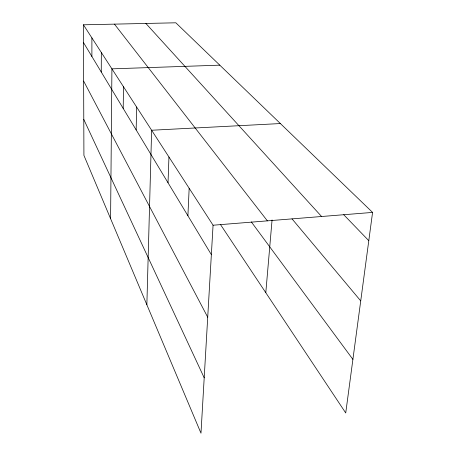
<?xml version="1.0" encoding="UTF-8"?>
<svg xmlns="http://www.w3.org/2000/svg" width="456" height="456" viewBox="0 0 456 456"><rect width="100%" height="100%" fill="white"/><g stroke="black" fill="none" stroke-linecap="round" stroke-linejoin="round"><path stroke-width="0.68" d="M101.255 72.025L101.335 52.491M110.591 218.686L111.919 68.85L219.798 65.162M123.194 108.414L123.502 86.754M136.162 129.931L136.629 107.046M146.86 304.756L151.631 130.245L280.377 123.553M168.03 182.793L168.954 157.024M187.906 215.762L189.166 188.271M83.425 24.806L213.066 225.218L200.982 433.2L83.921 155.393L83.425 24.806L175.839 22.8L372.575 212.41L345.728 412.965L220.499 224.557M265.797 292.706L272.067 219.98M213.066 225.218L372.575 212.41M343.716 214.708L368.79 240.682M145.874 23.45L321.583 216.503M292.034 218.874L360.73 300.897M114.456 24.134L267.376 220.858M251.319 221.901L352.898 359.379M83.494 42.562L211.356 254.653M83.642 81.082L207.719 317.222M83.784 119.426L204.202 377.813M91.895 37.899L91.895 56.504"/></g></svg>
